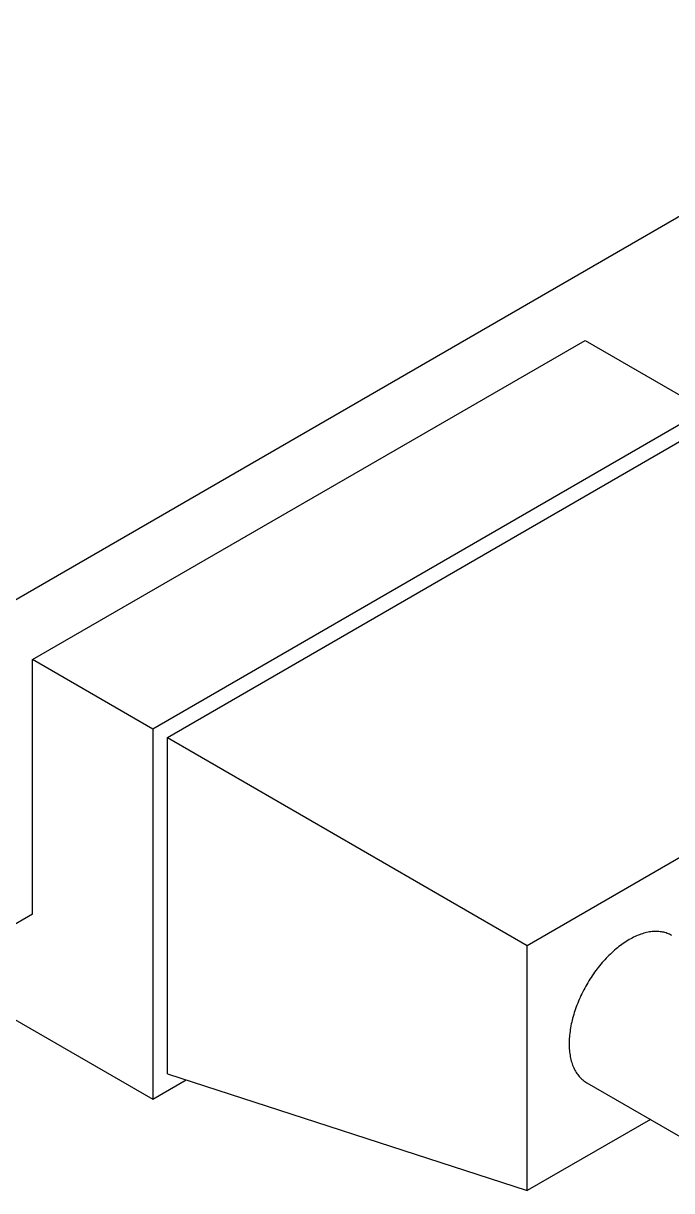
# Model space of a CAD drawing. Extents: x 3.27 to 9.48, y 3.29 to 7.63.
# Drawn here: x 8.9546 to 9.18, y 5.5304 to 5.9358 of the extents above; entities that cross this region are included whole.
import ezdxf

# ---------------------------------------------------------------- set-up
doc = ezdxf.new("R2010")
doc.units = 0
doc.layers.add('VISIBLE_EDGES_ANSI_', color=7, linetype='CONTINUOUS')

msp = doc.modelspace()

# ---------------------------------------------------------------- linework, layer by layer
at = {"layer": 'VISIBLE_EDGES_ANSI_'}
for p, q in [((9.29882, 5.93578), (8.80885, 5.6529)), ((8.95779, 5.71478), (9.14988, 5.82568)), ((9.14988, 5.82568), (9.19164, 5.80157)), ((9.19164, 5.80157), (8.99955, 5.69067)), ((9.00467, 5.68771), (9.18651, 5.79269)), ((8.99955, 5.69067), (8.95779, 5.71478)), ((8.95779, 5.62638), (8.95779, 5.71478)), ((8.99955, 5.69067), (8.99955, 5.56208)), ((9.1297, 5.61552), (9.26094, 5.69129)), ((9.00467, 5.68771), (9.1297, 5.61552)), ((9.00467, 5.57096), (9.00467, 5.68771)), ((8.95779, 5.62638), (8.89515, 5.59021)), ((9.1297, 5.53036), (9.1297, 5.61552)), ((8.92299, 5.60628), (8.99955, 5.56208)), ((9.00467, 5.57096), (9.1297, 5.53036)), ((8.99955, 5.56208), (9.01124, 5.56883)), ((9.15042, 5.56785), (9.19218, 5.54375)), ((9.17254, 5.55509), (9.1297, 5.53036))]:
    msp.add_line(p, q, dxfattribs=at)
msp.add_polyline3d([(9.17995, 5.619, 0), (9.17959, 5.6192, 0), (9.17921, 5.61939, 0), (9.17883, 5.61956, 0), (9.17843, 5.61971, 0), (9.17803, 5.61985, 0), (9.17763, 5.61997, 0), (9.17721, 5.62008, 0), (9.17679, 5.62017, 0), (9.17636, 5.62024, 0), (9.17592, 5.6203, 0), (9.17548, 5.62034, 0), (9.17503, 5.62037, 0), (9.17458, 5.62038, 0), (9.17412, 5.62037, 0), (9.17365, 5.62035, 0), (9.17318, 5.62031, 0), (9.1727, 5.62026, 0), (9.17222, 5.62019, 0), (9.17174, 5.6201, 0), (9.17125, 5.62, 0), (9.17076, 5.61988, 0), (9.17026, 5.61974, 0), (9.16976, 5.61959, 0), (9.16926, 5.61942, 0), (9.16876, 5.61924, 0), (9.16825, 5.61904, 0), (9.16774, 5.61883, 0), (9.16724, 5.6186, 0), (9.16672, 5.61836, 0), (9.16621, 5.6181, 0), (9.1657, 5.61782, 0), (9.16519, 5.61754, 0), (9.16468, 5.61723, 0), (9.16416, 5.61691, 0), (9.16365, 5.61658, 0), (9.16314, 5.61624, 0), (9.16263, 5.61588, 0), (9.16213, 5.61551, 0), (9.16162, 5.61512, 0), (9.16112, 5.61472, 0), (9.16061, 5.61431, 0), (9.16012, 5.61388, 0), (9.15962, 5.61345, 0), (9.15913, 5.613, 0), (9.15864, 5.61254, 0), (9.15815, 5.61206, 0), (9.15767, 5.61158, 0), (9.1572, 5.61109, 0), (9.15673, 5.61058, 0), (9.15626, 5.61007, 0), (9.1558, 5.60954, 0), (9.15535, 5.60901, 0), (9.1549, 5.60846, 0), (9.15445, 5.60791, 0), (9.15402, 5.60735, 0), (9.15359, 5.60677, 0), (9.15317, 5.6062, 0), (9.15275, 5.60561, 0), (9.15234, 5.60502, 0), (9.15194, 5.60442, 0), (9.15155, 5.60381, 0), (9.15117, 5.60319, 0), (9.15079, 5.60257, 0), (9.15042, 5.60195, 0), (9.15007, 5.60132, 0), (9.14972, 5.60068, 0), (9.14938, 5.60005, 0), (9.14905, 5.5994, 0), (9.14873, 5.59876, 0), (9.14842, 5.59811, 0), (9.14812, 5.59745, 0), (9.14783, 5.5968, 0), (9.14755, 5.59614, 0), (9.14728, 5.59548, 0), (9.14702, 5.59482, 0), (9.14677, 5.59416, 0), (9.14654, 5.5935, 0), (9.14631, 5.59284, 0), (9.1461, 5.59218, 0), (9.1459, 5.59152, 0), (9.14571, 5.59086, 0), (9.14553, 5.5902, 0), (9.14536, 5.58954, 0), (9.14521, 5.58889, 0), (9.14507, 5.58824, 0), (9.14494, 5.58759, 0), (9.14482, 5.58695, 0), (9.14471, 5.58631, 0), (9.14462, 5.58567, 0), (9.14454, 5.58504, 0), (9.14447, 5.58441, 0), (9.14441, 5.58379, 0), (9.14437, 5.58318, 0), (9.14433, 5.58257, 0), (9.14432, 5.58197, 0), (9.14431, 5.58137, 0), (9.14432, 5.58078, 0), (9.14433, 5.5802, 0), (9.14437, 5.57963, 0), (9.14441, 5.57907, 0), (9.14447, 5.57851, 0), (9.14454, 5.57796, 0), (9.14462, 5.57743, 0), (9.14471, 5.5769, 0), (9.14482, 5.57638, 0), (9.14494, 5.57587, 0), (9.14507, 5.57538, 0), (9.14521, 5.57489, 0), (9.14536, 5.57442, 0), (9.14553, 5.57395, 0), (9.14571, 5.5735, 0), (9.1459, 5.57306, 0), (9.1461, 5.57264, 0), (9.14631, 5.57222, 0), (9.14654, 5.57182, 0), (9.14677, 5.57143, 0), (9.14702, 5.57105, 0), (9.14728, 5.57069, 0), (9.14755, 5.57034, 0), (9.14783, 5.57001, 0), (9.14812, 5.56969, 0), (9.14842, 5.56938, 0), (9.14873, 5.56909, 0), (9.14905, 5.56881, 0), (9.14938, 5.56855, 0), (9.14972, 5.5683, 0), (9.15007, 5.56807, 0), (9.15042, 5.56785, 0)], dxfattribs=at)

doc.saveas('drawing.dxf')
